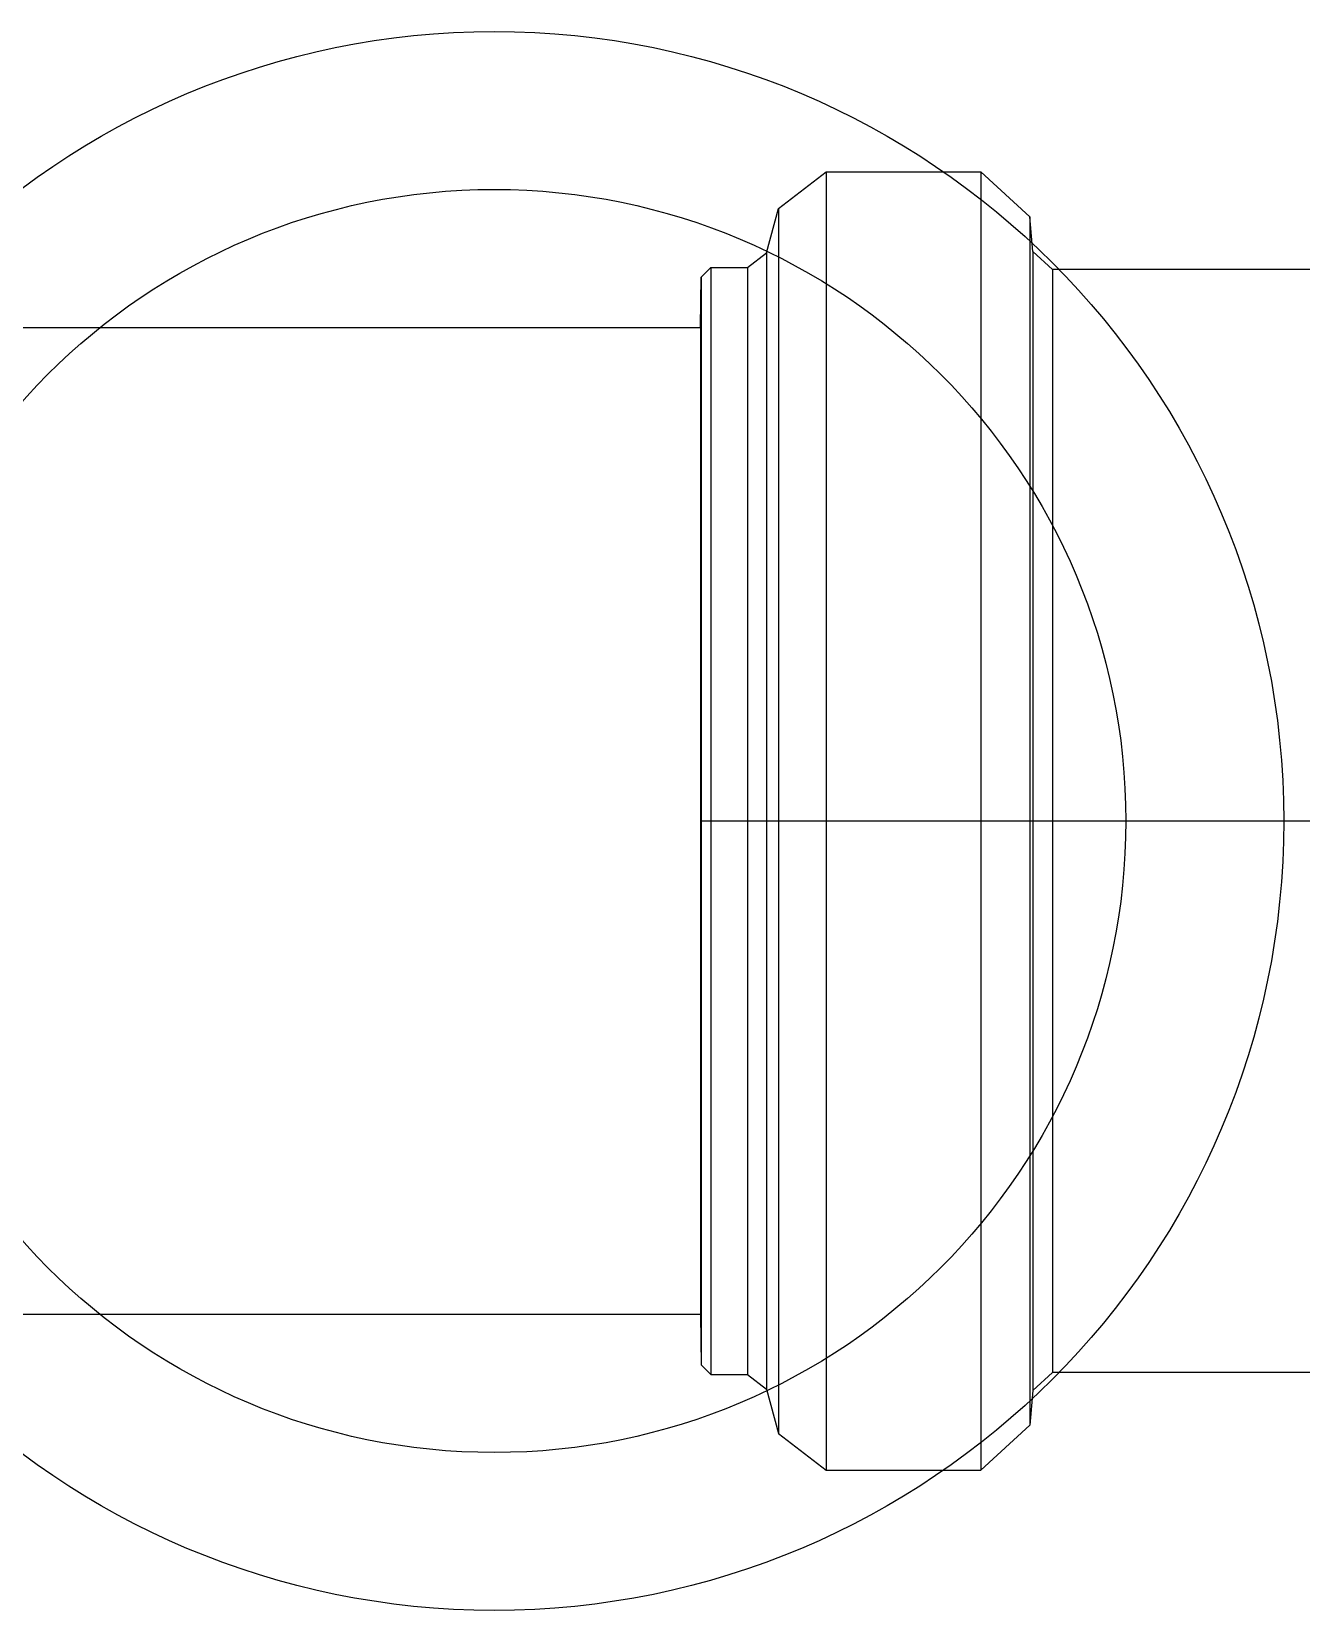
# Model space of a CAD drawing. Header units: millimetres. Extents: x -1292 to 2253, y 326 to 453.
# Drawn here: x 2092.6088 to 2092.6732, y 359.9062 to 359.9862 of the extents above; entities that cross this region are included whole.
import ezdxf

# ---------------------------------------------------------------- set-up
doc = ezdxf.new("R2010")
doc.units = ezdxf.units.MM
doc.header["$LTSCALE"] = 0.5
doc.linetypes.add('HIDDENX2', pattern=[0.75, 0.5, -0.25])
for name, color, linetype in [('-HIDRO', 8, 'Continuous'), ('Eixo', 4, 'HIDDENX2'), ('Esgoto', 5, 'ByLayer')]:
    doc.layers.add(name, color=color, linetype=linetype)

# ---------------------------------------------------------------- blocks, each defined once
blk = doc.blocks.new('pp')
at = {"layer": '-HIDRO'}
for radius in [0.040005, 0.032004]:
    blk.add_circle((3701.369777, 249.272707), radius, dxfattribs=at)

msp = doc.modelspace()

# ---------------------------------------------------------------- linework, layer by layer
at = {"layer": 'Eixo'}
for p, q in [((2092.322238, 359.946171), (2092.64271, 359.946171)), ((2092.64271, 359.946171), (2092.77703, 359.946171))]:
    msp.add_line(p, q, dxfattribs=at)
at = {"layer": 'Esgoto', "color": 2}
for p, q in [((2092.646659, 359.977216), (2092.649074, 359.979068)), ((2092.649074, 359.979068), (2092.656911, 359.979069)), ((2092.649074, 359.979068), (2092.649076, 359.913273)), ((2092.659397, 359.976787), (2092.656911, 359.979069)), ((2092.656911, 359.979069), (2092.656912, 359.913273)), ((2092.646056, 359.974959), (2092.646659, 359.977216)), ((2092.646659, 359.977216), (2092.646661, 359.915126)), ((2092.65955, 359.975032), (2092.659397, 359.976787)), ((2092.659397, 359.976787), (2092.659398, 359.915555)), ((2092.645091, 359.974218), (2092.646056, 359.974959)), ((2092.646056, 359.974959), (2092.646058, 359.917382)), ((2092.660548, 359.974118), (2092.65955, 359.975032)), ((2092.65955, 359.975032), (2092.659552, 359.91731)), ((2092.642738, 359.973728), (2092.643238, 359.974218)), ((2092.643238, 359.974218), (2092.645091, 359.974218)), ((2092.643238, 359.974218), (2092.64324, 359.918123)), ((2092.645091, 359.974218), (2092.645092, 359.918123)), ((2092.691667, 359.974119), (2092.660548, 359.974118)), ((2092.660548, 359.974118), (2092.660549, 359.918224)), ((2092.64271, 359.971218), (2092.642738, 359.973728)), ((2092.642738, 359.973728), (2092.642739, 359.918613)), ((2092.64271, 359.971218), (2092.642711, 359.921123)), ((2092.642711, 359.921123), (2092.642739, 359.918613)), ((2092.642739, 359.918613), (2092.64324, 359.918123)), ((2092.64324, 359.918123), (2092.645092, 359.918123)), ((2092.645092, 359.918123), (2092.646058, 359.917382)), ((2092.660549, 359.918224), (2092.659552, 359.91731)), ((2092.695868, 359.918224), (2092.660549, 359.918224)), ((2092.646058, 359.917382), (2092.646661, 359.915126)), ((2092.659552, 359.91731), (2092.659398, 359.915555)), ((2092.659398, 359.915555), (2092.656912, 359.913273)), ((2092.646661, 359.915126), (2092.649076, 359.913273)), ((2092.649076, 359.913273), (2092.656912, 359.913273))]:
    msp.add_line(p, q, dxfattribs=at)
at = {"layer": 'Esgoto', "color": 3}
for points in [[(2092.322238, 359.971171, 0), (2092.64271, 359.971171, 0)], [(2092.322238, 359.921171, 0), (2092.64271, 359.921171, 0)]]:
    msp.add_polyline3d(points, dxfattribs=at)

# ---------------------------------------------------------------- block references
at = {"layer": '-HIDRO'}
msp.add_blockref('pp', (-1608.737519, 110.673464), dxfattribs=at)

doc.saveas('drawing.dxf')
